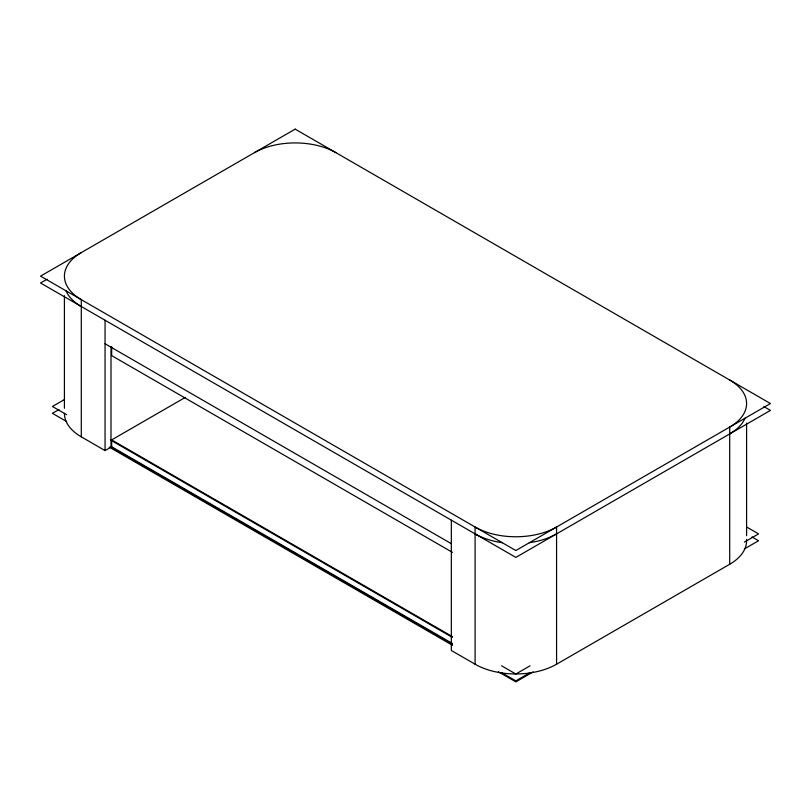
<?xml version="1.0" encoding="UTF-8"?>
<svg xmlns="http://www.w3.org/2000/svg" width="811" height="811" viewBox="0 0 811 811"><rect width="100%" height="100%" fill="white"/><g stroke="black" fill="none" stroke-linecap="round" stroke-linejoin="round"><path stroke-width="1.22" d="M729.707 433.915L735.587 429.952A57.611 33.261 0 0 0 744.995 418.162M47.109 279.217L40.55 282.998L515.837 557.4L770.45 410.396L763.881 406.605M64.464 399.539L52.431 406.483L66.674 414.705M58.99 409.555L52.431 413.336L66.674 421.568M110.995 440.292L185.344 397.37M64.414 413.336A57.611 33.261 0 0 0 79.721 435.912L105.055 450.581L111.675 446.76L452.467 643.518M530.049 665.821L515.837 674.022L501.593 665.801M744.356 542.093L758.569 533.881L746.515 526.927M530.049 672.674L515.837 680.885L501.593 672.664M744.356 548.946L758.569 540.744L752 536.943M533.121 671.883L515.837 681.869L498.309 671.751M451.332 520.155L451.332 650.503L476.726 665.121A57.611 33.261 0 0 0 556.569 664.219L729.707 564.263A57.611 33.261 0 0 0 746.536 539.437M556.569 533.881L549.696 537.267A57.611 33.261 0 0 1 529.279 542.701M476.726 534.784L475.094 533.881A57.611 33.261 0 0 0 502.384 542.701M105.055 343.763L451.332 543.684M452.467 552.372L111.675 355.613L111.675 346.763M452.467 636.655L111.675 439.897L111.675 446.76M110.499 439.998L452.295 637.334M110.499 446.861L452.295 644.198M109.232 447.114L452.579 645.343M79.721 305.575L81.293 306.517M746.586 423.058L746.586 535.686M729.707 564.263L729.707 427.062A57.611 33.261 0 0 0 729.707 380.014M556.569 664.219L556.569 527.018A57.611 33.261 0 0 1 475.094 527.018L475.094 664.219M110.995 347.047L110.995 447.155M105.055 320.233L105.055 450.581M81.293 436.865L81.293 299.654A57.611 33.261 0 0 1 81.293 252.616M64.414 295.65L64.414 408.278M81.293 306.517A57.611 33.261 0 0 1 66.005 290.764M254.431 152.661A57.611 33.261 0 0 1 335.906 152.661M295.163 129.131L40.55 276.135L515.837 550.537L770.45 403.543L295.163 129.131"/></g></svg>
